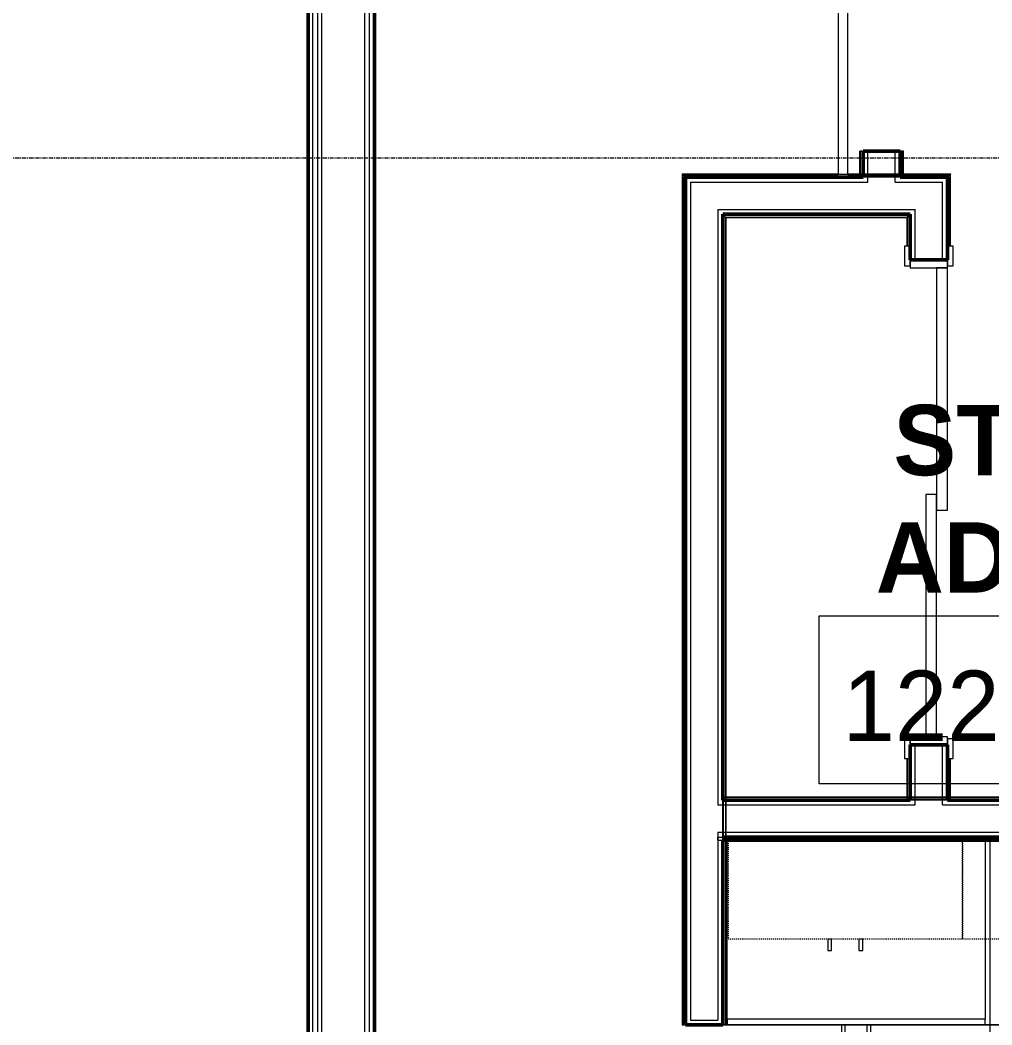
# Model space of a CAD drawing. Header units: inches. Extents: x -4218 to -1830, y 9756 to 12426.
# Drawn here: x -2755.8 to -2631.5, y 11424.4 to 11552.9 of the extents above; entities that cross this region are included whole.
import ezdxf

# ---------------------------------------------------------------- set-up
doc = ezdxf.new("R2010")
doc.units = ezdxf.units.IN
doc.header["$MEASUREMENT"] = 0
doc.linetypes.add('Dash', pattern=[0.25, 0.125, -0.125])
doc.linetypes.add('Grid Line 1_2_', pattern=[0.875, 0.5, -0.125, 0.125, -0.125])
for name, color, linetype, lineweight in [('0-1', 7, 'Continuous', 5), ('0-2', 252, 'Continuous', 9), ('A-AREA-IDEN', 2, 'Continuous', 9), ('A-DOOR-1', 7, 'Continuous', 9), ('A-DOOR-2', 50, 'Continuous', 20), ('A-DOOR-3', 250, 'Continuous', 50), ('A-DOOR-FRAM-1', 50, 'Continuous', 20), ('A-WALL-1', 250, 'Continuous', 50), ('A-WALL-2', 10, 'Continuous', 13), ('A-WALL-3', 253, 'Continuous', 9), ('A-WALL-4', 254, 'Continuous', 9), ('A-WALL-5', 252, 'Continuous', 9), ('A-WALL-6', 7, 'Continuous', 9), ('A-WALL-7', 90, 'Continuous', 9), ('A-WALL-8', 113, 'Continuous', 9), ('I-WALL-1', 250, 'Continuous', 50), ('I-WALL-4', 252, 'Continuous', 9), ('Q-CASE-1', 253, 'Continuous', 9), ('Q-CASE-2', 252, 'Continuous', 9), ('Q-CASE-3', 7, 'Continuous', 9), ('Q-CASE-5', 254, 'Continuous', 9), ('Q-CASE-6', 7, 'Dash', 9), ('Q-SPCQ-1', 7, 'Continuous', 9), ('Q-SPCQ-2', 253, 'Continuous', 9), ('Q-SPCQ-3', 252, 'Continuous', 9), ('Q-SPCQ-4', 254, 'Continuous', 9), ('S-GRID-1', 1, 'Grid Line 1_2_', 9)]:
    doc.layers.add(name, color=color, linetype=linetype, lineweight=lineweight)
doc.styles.add('Century Gothic', font='ufonts.com_century-gothic.ttf', dxfattribs={"height": 9})
doc.styles.add('Century Gothic_B', font='GOTHICB.TTF', dxfattribs={"height": 9})

# ---------------------------------------------------------------- blocks, each defined once
blk = doc.blocks.new('Basic Wall _ INT - W4BØF - _5_8 GYP - 2X4 WOOD_BATT_ - 5_8 GYP_ - ___-2701594-BACKGROUND - 1ST FLOOR')
at = {"layer": 'A-WALL-3'}
for p, q in [((-2643.22, 11576.24), (-2643.22, 11572.11)), ((-2642.87, 11576.53), (-2642.87, 11576.65)), ((-2642.87, 11576.44), (-2642.87, 11576.53)), ((-2642.87, 11576.38), (-2642.87, 11576.44)), ((-2642.87, 11575.64), (-2642.87, 11576.24)), ((-2642.87, 11572.11), (-2642.87, 11575.61)), ((-2643.18, 11572.11), (-2643.22, 11572.11)), ((-2643.1, 11572.11), (-2643.18, 11572.11)), ((-2642.81, 11572.11), (-2643.1, 11572.11)), ((-2642.87, 11533.08), (-2642.87, 11533.18)), ((-2643.1, 11532.77), (-2643.16, 11532.77)), ((-2642.81, 11532.77), (-2643.1, 11532.77)), ((-2642.87, 11532.99), (-2642.87, 11533.06)), ((-2642.87, 11532.92), (-2642.87, 11532.97))]:
    blk.add_line(p, q, dxfattribs=at)
at = {"layer": 'A-WALL-4'}
for p, q in [((-2643.22, 11572.11), (-2643.2, 11572.11)), ((-2643.08, 11572.11), (-2643.02, 11572.11)), ((-2643.02, 11572.11), (-2642.87, 11572.11)), ((-2642.87, 11572.11), (-2642.81, 11572.11)), ((-2643.22, 11532.77), (-2643.2, 11532.77)), ((-2643.08, 11532.77), (-2643.02, 11532.77)), ((-2643.02, 11532.77), (-2642.87, 11532.77)), ((-2642.87, 11532.77), (-2642.81, 11532.77))]:
    blk.add_line(p, q, dxfattribs=at)
at = {"layer": 'A-WALL-5'}
for p, q in [((-2643.2, 11623.24), (-2643.22, 11623.24)), ((-2643.22, 11623.24), (-2643.22, 11576.24)), ((-2643.02, 11623.24), (-2643.08, 11623.24)), ((-2642.87, 11623.24), (-2643.02, 11623.24)), ((-2642.81, 11623.24), (-2642.87, 11623.24)), ((-2642.87, 11576.65), (-2642.87, 11623.24)), ((-2643.1, 11575.62), (-2643.1, 11576.24)), ((-2643.1, 11572.11), (-2643.1, 11575.61)), ((-2642.81, 11576.53), (-2642.81, 11576.65)), ((-2642.81, 11576.44), (-2642.81, 11576.53)), ((-2642.81, 11576.38), (-2642.81, 11576.44)), ((-2642.81, 11575.64), (-2642.81, 11576.24)), ((-2642.81, 11572.11), (-2642.81, 11575.61)), ((-2643.2, 11536.11), (-2643.22, 11536.11)), ((-2643.22, 11536.11), (-2643.22, 11532.77)), ((-2643.02, 11536.11), (-2643.08, 11536.11)), ((-2642.87, 11536.11), (-2643.02, 11536.11)), ((-2642.81, 11536.11), (-2642.87, 11536.11)), ((-2642.87, 11533.18), (-2642.87, 11536.11)), ((-2642.81, 11533.08), (-2642.81, 11533.18)), ((-2643.18, 11532.77), (-2643.22, 11532.77)), ((-2643.16, 11532.77), (-2643.18, 11532.77)), ((-2642.81, 11532.99), (-2642.81, 11533.06)), ((-2642.81, 11532.92), (-2642.81, 11532.97))]:
    blk.add_line(p, q, dxfattribs=at)
at = {"layer": 'A-WALL-6'}
for p, q in [((-2643.22, 11623.24), (-2643.18, 11623.24)), ((-2643.18, 11623.24), (-2643.1, 11623.24)), ((-2643.1, 11576.24), (-2643.1, 11623.24)), ((-2643.1, 11623.24), (-2642.81, 11623.24)), ((-2642.81, 11576.65), (-2642.81, 11623.24)), ((-2643.22, 11536.11), (-2643.18, 11536.11)), ((-2643.18, 11536.11), (-2643.1, 11536.11)), ((-2643.1, 11532.77), (-2643.1, 11536.11)), ((-2643.1, 11536.11), (-2642.81, 11536.11)), ((-2642.81, 11533.18), (-2642.81, 11536.11))]:
    blk.add_line(p, q, dxfattribs=at)
blk = doc.blocks.new('Basic Wall _ INT - W4BØF - _5_8 GYP - 2X4 WOOD_BATT_ - 5_8 GYP_ - ___-2701595-BACKGROUND - 1ST FLOOR')
at = {"layer": 'A-WALL-3'}
for p, q in [((-2648.39, 11623.24), (-2648.1, 11623.24)), ((-2648.32, 11622.61), (-2648.32, 11623.24)), ((-2648.1, 11623.24), (-2648.02, 11623.24)), ((-2648.02, 11623.24), (-2647.97, 11623.24)), ((-2647.97, 11623.24), (-2647.97, 11622.61)), ((-2648.32, 11533.1), (-2648.32, 11533.18)), ((-2648.1, 11532.77), (-2648.39, 11532.77)), ((-2648.32, 11533), (-2648.32, 11533.06)), ((-2648.04, 11532.77), (-2648.1, 11532.77))]:
    blk.add_line(p, q, dxfattribs=at)
at = {"layer": 'A-WALL-4'}
for p, q in [((-2648.32, 11623.24), (-2648.39, 11623.24)), ((-2648.18, 11623.24), (-2648.32, 11623.24)), ((-2648.11, 11623.24), (-2648.17, 11623.24)), ((-2647.97, 11623.24), (-2648, 11623.24)), ((-2648.39, 11532.77), (-2648.32, 11532.77)), ((-2648.32, 11532.77), (-2648.18, 11532.77)), ((-2648.17, 11532.77), (-2648.11, 11532.77)), ((-2648, 11532.77), (-2647.97, 11532.77))]:
    blk.add_line(p, q, dxfattribs=at)
at = {"layer": 'A-WALL-5'}
for p, q in [((-2648.39, 11622.61), (-2648.39, 11623.24)), ((-2648.1, 11623.24), (-2648.1, 11622.61)), ((-2648.32, 11572.11), (-2648.32, 11622.61)), ((-2647.97, 11622.61), (-2647.97, 11572.11)), ((-2648.39, 11572.11), (-2648.32, 11572.11)), ((-2648.32, 11572.11), (-2648.18, 11572.11)), ((-2648.17, 11572.11), (-2648.11, 11572.11)), ((-2648, 11572.11), (-2647.97, 11572.11)), ((-2648.32, 11536.11), (-2648.39, 11536.11)), ((-2648.18, 11536.11), (-2648.32, 11536.11)), ((-2648.32, 11533.18), (-2648.32, 11536.11)), ((-2648.11, 11536.11), (-2648.17, 11536.11)), ((-2647.97, 11536.11), (-2648, 11536.11)), ((-2647.97, 11536.11), (-2647.97, 11532.77)), ((-2648.39, 11533.1), (-2648.39, 11533.18)), ((-2648.39, 11533), (-2648.39, 11533.06)), ((-2648.02, 11532.77), (-2648.04, 11532.77)), ((-2647.97, 11532.77), (-2648.02, 11532.77))]:
    blk.add_line(p, q, dxfattribs=at)
at = {"layer": 'A-WALL-6'}
for p, q in [((-2648.39, 11572.11), (-2648.39, 11622.61)), ((-2648.1, 11622.61), (-2648.1, 11572.11)), ((-2648.1, 11572.11), (-2648.39, 11572.11)), ((-2648.02, 11572.11), (-2648.1, 11572.11)), ((-2647.97, 11572.11), (-2648.02, 11572.11)), ((-2648.39, 11536.11), (-2648.1, 11536.11)), ((-2648.39, 11533.18), (-2648.39, 11536.11)), ((-2648.1, 11536.11), (-2648.1, 11532.77)), ((-2648.1, 11536.11), (-2648.02, 11536.11)), ((-2648.02, 11536.11), (-2647.97, 11536.11))]:
    blk.add_line(p, q, dxfattribs=at)
blk = doc.blocks.new('Basic Wall _ INT - W4BØF - _5_8 GYP - 2X4 WOOD_BATT_ - 5_8 GYP_ - ___-2701598-BACKGROUND - 1ST FLOOR')
at = {"layer": 'A-WALL-3'}
for p, q in [((-2641.93, 11528.02), (-2641.96, 11528)), ((-2642.29, 11527.67), (-2642.35, 11527.61)), ((-2642.14, 11527.81), (-2642.29, 11527.67)), ((-2642.07, 11527.88), (-2642.14, 11527.82)), ((-2641.93, 11523.93), (-2641.93, 11522.18)), ((-2641.93, 11460.18), (-2641.93, 11458.43)), ((-2642.29, 11453.41), (-2642.29, 11453.51)), ((-2642.06, 11453.11), (-2642.35, 11453.11)), ((-2642.29, 11453.32), (-2642.29, 11453.39)), ((-2642.29, 11453.26), (-2642.29, 11453.31)), ((-2642, 11453.11), (-2642.06, 11453.11))]:
    blk.add_line(p, q, dxfattribs=at)
at = {"layer": 'A-WALL-4'}
for p, q in [((-2642.35, 11453.11), (-2642.29, 11453.11)), ((-2642.29, 11453.11), (-2642.14, 11453.11)), ((-2642.14, 11453.11), (-2642.07, 11453.11)), ((-2641.96, 11453.11), (-2641.93, 11453.11))]:
    blk.add_line(p, q, dxfattribs=at)
at = {"layer": 'A-WALL-5'}
for p, q in [((-2641.93, 11528.02), (-2641.93, 11523.93)), ((-2642.29, 11523.93), (-2642.29, 11527.67)), ((-2642.29, 11453.53), (-2642.29, 11458.43)), ((-2641.93, 11458.43), (-2641.93, 11453.11)), ((-2642.35, 11453.41), (-2642.35, 11453.51)), ((-2642.35, 11453.32), (-2642.35, 11453.39)), ((-2642.35, 11453.26), (-2642.35, 11453.31)), ((-2641.98, 11453.11), (-2642, 11453.11)), ((-2641.93, 11453.11), (-2641.98, 11453.11))]:
    blk.add_line(p, q, dxfattribs=at)
at = {"layer": 'A-WALL-6'}
for p, q in [((-2642.35, 11523.93), (-2642.35, 11527.61)), ((-2642.06, 11527.89), (-2642.06, 11523.93)), ((-2642.35, 11453.53), (-2642.35, 11458.43)), ((-2642.06, 11458.43), (-2642.06, 11453.11))]:
    blk.add_line(p, q, dxfattribs=at)
at = {"layer": 'A-WALL-6', "flags": 128}
for points in [[(-2642.35, 11527.61), (-2642.23, 11527.72), (-2642.14, 11527.82), (-2642.08, 11527.87), (-2642.06, 11527.89)], [(-2642.06, 11527.89), (-2642.06, 11527.9), (-2642.05, 11527.9), (-2642.04, 11527.92), (-2642.02, 11527.94), (-2642, 11527.95), (-2641.98, 11527.98)]]:
    blk.add_lwpolyline(points, dxfattribs=at)
blk = doc.blocks.new('Basic Wall _ INT - W4BØF - _5_8 GYP - 2X4 WOOD_BATT_ - 5_8 GYP_ - ___-2701599-BACKGROUND - 1ST FLOOR')
at = {"layer": 'A-WALL-3'}
for p, q in [((-2636.77, 11533.18), (-2636.83, 11533.12)), ((-2637.16, 11532.79), (-2637.18, 11532.77)), ((-2636.98, 11532.97), (-2637.04, 11532.91)), ((-2636.83, 11533.12), (-2636.98, 11532.97)), ((-2637.18, 11460.18), (-2637.18, 11458.43)), ((-2636.83, 11453.41), (-2636.83, 11453.5)), ((-2637.06, 11453.11), (-2637.12, 11453.11)), ((-2636.77, 11453.11), (-2637.06, 11453.11)), ((-2636.83, 11453.32), (-2636.83, 11453.39)), ((-2636.83, 11453.26), (-2636.83, 11453.31))]:
    blk.add_line(p, q, dxfattribs=at)
at = {"layer": 'A-WALL-4'}
for p, q in [((-2637.18, 11453.11), (-2637.16, 11453.11)), ((-2637.04, 11453.11), (-2636.98, 11453.11)), ((-2636.98, 11453.11), (-2636.83, 11453.11)), ((-2636.83, 11453.11), (-2636.77, 11453.11))]:
    blk.add_line(p, q, dxfattribs=at)
at = {"layer": 'A-WALL-5'}
for p, q in [((-2637.18, 11532.77), (-2637.18, 11523.93)), ((-2636.83, 11523.93), (-2636.83, 11533.12)), ((-2637.18, 11458.43), (-2637.18, 11453.11)), ((-2636.83, 11453.53), (-2636.83, 11458.43)), ((-2636.77, 11453.41), (-2636.77, 11453.5)), ((-2637.14, 11453.11), (-2637.18, 11453.11)), ((-2637.12, 11453.11), (-2637.14, 11453.11)), ((-2636.77, 11453.32), (-2636.77, 11453.39)), ((-2636.77, 11453.26), (-2636.77, 11453.31))]:
    blk.add_line(p, q, dxfattribs=at)
at = {"layer": 'A-WALL-6'}
for p, q in [((-2636.77, 11523.93), (-2636.77, 11533.18)), ((-2637.06, 11523.93), (-2637.06, 11532.89)), ((-2637.06, 11453.11), (-2637.06, 11458.43)), ((-2636.77, 11453.53), (-2636.77, 11458.43))]:
    blk.add_line(p, q, dxfattribs=at)
at = {"layer": 'A-WALL-6', "flags": 128}
for points in [[(-2637.06, 11532.89), (-2637.04, 11532.91), (-2636.98, 11532.97), (-2636.89, 11533.06), (-2636.77, 11533.18)], [(-2637.14, 11532.81), (-2637.12, 11532.83), (-2637.1, 11532.85), (-2637.08, 11532.87), (-2637.07, 11532.88), (-2637.06, 11532.89), (-2637.06, 11532.89)]]:
    blk.add_lwpolyline(points, dxfattribs=at)
blk = doc.blocks.new('SLIDING - FLUSH - 5-0 x 6-8-3203585-BACKGROUND - 1ST FLOOR')
at = {"layer": 'A-DOOR-1'}
for p, q in [((-30.25, 3), (-32.75, 3)), ((-32.75, 3), (-32.75, 2.25)), ((-30.25, 2.25), (-30.25, 3)), ((30.25, 3), (30.25, 2.25)), ((32.75, 3), (30.25, 3)), ((32.75, 2.25), (32.75, 3)), ((-32.75, 2.25), (-30.25, 2.25)), ((30.25, 2.25), (32.75, 2.25)), ((-30.25, -2.5), (-32.75, -2.5)), ((-32.75, -2.5), (-32.75, -3.25)), ((-30.25, -3.25), (-30.25, -2.5)), ((32.75, -2.5), (30.25, -2.5)), ((30.25, -2.5), (30.25, -3.25)), ((32.75, -3.25), (32.75, -2.5)), ((-32.75, -3.25), (-30.25, -3.25)), ((30.25, -3.25), (32.75, -3.25))]:
    blk.add_line(p, q, dxfattribs=at)
at = {"layer": 'A-DOOR-2'}
for p, q in [((1, 2.25), (-30, 2.25)), ((-30, 2.25), (-30, 0.87)), ((1, 0.87), (1, 2.25)), ((-30, 0.87), (1, 0.87)), ((30, 0.87), (-1, 0.87)), ((-1, 0.87), (-1, -0.5)), ((30, -0.5), (30, 0.87)), ((-1, -0.5), (30, -0.5))]:
    blk.add_line(p, q, dxfattribs=at)
at = {"layer": 'A-DOOR-FRAM-1'}
for p, q in [((-30, 2.25), (-31, 2.25)), ((-31, 2.25), (-31, -2.5)), ((-30, -2.5), (-30, 2.25)), ((31, 2.25), (30, 2.25)), ((30, 2.25), (30, -2.5)), ((31, -2.5), (31, 2.25)), ((-31, -2.5), (-30, -2.5)), ((30, -2.5), (31, -2.5))]:
    blk.add_line(p, q, dxfattribs=at)
blk = doc.blocks.new('Basic Wall _ INT - W4BØF - _5_8 GYP - 2X4 WOOD_BATT_ - 5_8 GYP_ - ___-2701601-BACKGROUND - 1ST FLOOR')
at = {"layer": 'A-WALL-3'}
for p, q in [((-2665.93, 11453.24), (-2665.93, 11453.53)), ((-2665.93, 11453.18), (-2665.93, 11453.24)), ((-2665.71, 11453.47), (-2665.64, 11453.47)), ((-2665.61, 11453.47), (-2665.52, 11453.47)), ((-2642.34, 11453.47), (-2642.23, 11453.47)), ((-2642.22, 11453.47), (-2642.14, 11453.47)), ((-2642.13, 11453.47), (-2642.08, 11453.47)), ((-2637.18, 11453.11), (-2641.93, 11453.11)), ((-2641.9, 11453.47), (-2637.81, 11453.47)), ((-2637.78, 11453.47), (-2637.18, 11453.47)), ((-2637.04, 11453.47), (-2636.98, 11453.47)), ((-2636.98, 11453.47), (-2636.89, 11453.47)), ((-2636.88, 11453.47), (-2636.77, 11453.47))]:
    blk.add_line(p, q, dxfattribs=at)
at = {"layer": 'A-WALL-4'}
for p, q in [((-2665.93, 11453.53), (-2665.93, 11453.47)), ((-2665.93, 11453.47), (-2665.93, 11453.32)), ((-2665.93, 11453.32), (-2665.93, 11453.25)), ((-2665.93, 11453.14), (-2665.93, 11453.11))]:
    blk.add_line(p, q, dxfattribs=at)
at = {"layer": 'A-WALL-5'}
for p, q in [((-2665.71, 11453.53), (-2665.64, 11453.53)), ((-2665.61, 11453.53), (-2665.52, 11453.53)), ((-2642.34, 11453.53), (-2642.23, 11453.53)), ((-2642.22, 11453.53), (-2642.14, 11453.53)), ((-2642.13, 11453.53), (-2642.08, 11453.53)), ((-2641.9, 11453.53), (-2637.81, 11453.53)), ((-2637.77, 11453.53), (-2637.18, 11453.53)), ((-2637.04, 11453.53), (-2636.98, 11453.53)), ((-2636.98, 11453.53), (-2636.89, 11453.53)), ((-2636.88, 11453.53), (-2636.77, 11453.53)), ((-2665.93, 11453.16), (-2665.93, 11453.18)), ((-2665.93, 11453.11), (-2665.93, 11453.16)), ((-2641.93, 11453.11), (-2665.93, 11453.11)), ((-2665.52, 11453.47), (-2642.34, 11453.47)), ((-2637.81, 11453.24), (-2641.92, 11453.24)), ((-2637.18, 11453.24), (-2637.8, 11453.24)), ((-2517.37, 11453.11), (-2637.18, 11453.11)), ((-2636.77, 11453.47), (-2517.37, 11453.47))]:
    blk.add_line(p, q, dxfattribs=at)
at = {"layer": 'A-WALL-6'}
for p, q in [((-2665.52, 11453.53), (-2642.35, 11453.53)), ((-2636.77, 11453.53), (-2517.37, 11453.53)), ((-2641.93, 11453.24), (-2665.93, 11453.24)), ((-2517.37, 11453.24), (-2637.18, 11453.24))]:
    blk.add_line(p, q, dxfattribs=at)
blk = doc.blocks.new('Basic Wall _ INT - W4BØF - _5_8 GYP - 2X4 WOOD_BATT_ - 5_8 GYP_ - ___-2701600-BACKGROUND - 1ST FLOOR')
at = {"layer": 'A-WALL-3'}
for p, q in [((-2665.93, 11448.24), (-2664.65, 11448.24)), ((-2665.78, 11447.95), (-2665.73, 11447.95)), ((-2665.71, 11447.95), (-2665.64, 11447.95)), ((-2665.61, 11447.95), (-2665.52, 11447.95)), ((-2664.52, 11448.24), (-2631.76, 11448.24))]:
    blk.add_line(p, q, dxfattribs=at)
at = {"layer": 'A-WALL-4'}
for p, q in [((-2665.93, 11448.32), (-2665.93, 11448.36)), ((-2631.76, 11448.36), (-2665.93, 11448.36)), ((-2665.93, 11448.3), (-2665.93, 11448.32)), ((-2665.93, 11448.26), (-2665.93, 11448.3)), ((-2665.93, 11448.25), (-2665.93, 11448.26)), ((-2665.93, 11448.24), (-2665.93, 11448.25)), ((-2665.93, 11448.22), (-2665.93, 11448.24)), ((-2665.93, 11448.16), (-2665.93, 11448.22)), ((-2665.93, 11448.07), (-2665.93, 11448.16)), ((-2665.93, 11447.99), (-2665.93, 11448.07)), ((-2665.78, 11448.01), (-2665.73, 11448.01)), ((-2665.71, 11448.01), (-2665.64, 11448.01)), ((-2665.61, 11448.01), (-2665.52, 11448.01)), ((-2665.52, 11448.01), (-2661.97, 11448.01)), ((-2661.95, 11448.01), (-2631.76, 11448.01))]:
    blk.add_line(p, q, dxfattribs=at)
at = {"layer": 'A-WALL-5'}
for p, q in [((-2665.52, 11447.95), (-2661.27, 11447.95)), ((-2661.24, 11447.95), (-2631.76, 11447.95))]:
    blk.add_line(p, q, dxfattribs=at)
at = {"layer": 'A-WALL-7'}
for p, q in [((-2665.93, 11448.36), (-2665.93, 11448.34)), ((-2665.93, 11448.22), (-2665.93, 11448.16)), ((-2665.93, 11448.16), (-2665.93, 11448.01))]:
    blk.add_line(p, q, dxfattribs=at)
blk = doc.blocks.new('Basic Wall _ INT - W4BØF - _5_8 GYP - 2X4 WOOD_BATT_ - 5_8 GYP_ - ___-2701602-BACKGROUND - 1ST FLOOR')
at = {"layer": 'A-WALL-3'}
for p, q in [((-2665.91, 11528), (-2665.93, 11528.02)), ((-2665.73, 11527.82), (-2665.79, 11527.88)), ((-2665.58, 11527.67), (-2665.73, 11527.81)), ((-2665.52, 11527.61), (-2665.58, 11527.67)), ((-2665.58, 11453.53), (-2665.58, 11453.41)), ((-2665.93, 11448.36), (-2665.93, 11453.11)), ((-2665.58, 11453.41), (-2665.58, 11453.32)), ((-2665.58, 11453.32), (-2665.58, 11453.26)), ((-2665.58, 11453.11), (-2665.58, 11452.5)), ((-2665.58, 11452.49), (-2665.58, 11449.04)), ((-2665.81, 11447.99), (-2665.81, 11448.35)), ((-2665.58, 11448.99), (-2665.58, 11448.37)), ((-2665.93, 11424.86), (-2665.93, 11447.99)), ((-2665.58, 11447.95), (-2665.58, 11424.86)), ((-2665.89, 11424.36), (-2665.93, 11424.36)), ((-2665.81, 11424.36), (-2665.89, 11424.36)), ((-2665.81, 11424.4), (-2665.81, 11424.86)), ((-2665.52, 11424.36), (-2665.81, 11424.36)), ((-2665.52, 11424.86), (-2665.52, 11424.36))]:
    blk.add_line(p, q, dxfattribs=at)
at = {"layer": 'A-WALL-4'}
for p, q in [((-2665.93, 11447.99), (-2665.93, 11448.36)), ((-2665.58, 11448.22), (-2665.58, 11448.16)), ((-2665.58, 11448.16), (-2665.58, 11448.07)), ((-2665.58, 11448.07), (-2665.58, 11447.99)), ((-2665.52, 11448.22), (-2665.52, 11448.16)), ((-2665.52, 11448.16), (-2665.52, 11448.07)), ((-2665.52, 11448.07), (-2665.52, 11447.99)), ((-2665.93, 11424.36), (-2665.93, 11424.86)), ((-2665.93, 11424.36), (-2665.91, 11424.36)), ((-2665.79, 11424.36), (-2665.73, 11424.36)), ((-2665.73, 11424.36), (-2665.58, 11424.36)), ((-2665.58, 11424.86), (-2665.58, 11424.36)), ((-2665.58, 11424.36), (-2665.52, 11424.36))]:
    blk.add_line(p, q, dxfattribs=at)
at = {"layer": 'A-WALL-5'}
for p, q in [((-2665.93, 11453.11), (-2665.93, 11528.02)), ((-2665.58, 11527.67), (-2665.58, 11453.53)), ((-2665.52, 11453.53), (-2665.52, 11453.41)), ((-2665.81, 11452.49), (-2665.81, 11453.11)), ((-2665.81, 11449.01), (-2665.81, 11452.49)), ((-2665.52, 11453.41), (-2665.52, 11453.32)), ((-2665.52, 11453.32), (-2665.52, 11453.26)), ((-2665.52, 11453.11), (-2665.52, 11452.5)), ((-2665.52, 11452.49), (-2665.52, 11449.05)), ((-2665.81, 11448.36), (-2665.81, 11448.99)), ((-2665.52, 11449.04), (-2665.52, 11448.37)), ((-2665.81, 11424.86), (-2665.81, 11447.99)), ((-2665.52, 11447.99), (-2665.52, 11424.86))]:
    blk.add_line(p, q, dxfattribs=at)
at = {"layer": 'A-WALL-6'}
for p, q in [((-2665.81, 11453.11), (-2665.81, 11527.89)), ((-2665.52, 11527.61), (-2665.52, 11453.53))]:
    blk.add_line(p, q, dxfattribs=at)
at = {"layer": 'A-WALL-6', "flags": 128}
for points in [[(-2665.89, 11527.98), (-2665.87, 11527.95), (-2665.85, 11527.94), (-2665.83, 11527.92), (-2665.82, 11527.9), (-2665.81, 11527.9), (-2665.81, 11527.89)], [(-2665.81, 11527.89), (-2665.79, 11527.87), (-2665.73, 11527.82), (-2665.64, 11527.72), (-2665.52, 11527.61)]]:
    blk.add_lwpolyline(points, dxfattribs=at)
blk = doc.blocks.new('Basic Wall _ INT - W4BØF - _5_8 GYP - 2X4 WOOD_BATT_ - 5_8 GYP_ - ___-2701603-BACKGROUND - 1ST FLOOR')
at = {"layer": 'A-WALL-3'}
for p, q in [((-2671.04, 11533.12), (-2671.1, 11533.18)), ((-2670.89, 11532.97), (-2671.04, 11533.12)), ((-2670.82, 11532.91), (-2670.89, 11532.97)), ((-2670.68, 11532.77), (-2670.71, 11532.79))]:
    blk.add_line(p, q, dxfattribs=at)
at = {"layer": 'A-WALL-5'}
for p, q in [((-2671.04, 11533.12), (-2671.04, 11424.36)), ((-2670.68, 11424.36), (-2670.68, 11532.77)), ((-2671.1, 11424.36), (-2671.04, 11424.36)), ((-2671.04, 11424.36), (-2670.89, 11424.36)), ((-2670.89, 11424.36), (-2670.82, 11424.36)), ((-2670.71, 11424.36), (-2670.68, 11424.36))]:
    blk.add_line(p, q, dxfattribs=at)
at = {"layer": 'A-WALL-6'}
for p, q in [((-2671.1, 11533.18), (-2671.1, 11424.36)), ((-2670.81, 11532.89), (-2670.81, 11424.36)), ((-2670.81, 11424.36), (-2671.1, 11424.36)), ((-2670.73, 11424.36), (-2670.81, 11424.36)), ((-2670.68, 11424.36), (-2670.73, 11424.36))]:
    blk.add_line(p, q, dxfattribs=at)
at = {"layer": 'A-WALL-6', "flags": 128}
for points in [[(-2671.1, 11533.18), (-2670.98, 11533.06), (-2670.89, 11532.97), (-2670.83, 11532.91), (-2670.81, 11532.89)], [(-2670.81, 11532.89), (-2670.81, 11532.89), (-2670.8, 11532.88), (-2670.79, 11532.87), (-2670.77, 11532.85), (-2670.75, 11532.83), (-2670.73, 11532.81)]]:
    blk.add_lwpolyline(points, dxfattribs=at)
blk = doc.blocks.new('Basic Wall _ INT - W4BØF - _5_8 GYP - 2X4 WOOD_BATT_ - 5_8 GYP_ - ___-2701604-BACKGROUND - 1ST FLOOR')
at = {"layer": 'A-WALL-3'}
for p, q in [((-2671.1, 11533.18), (-2671.04, 11533.12)), ((-2636.83, 11533.12), (-2636.77, 11533.18)), ((-2671.04, 11533.12), (-2670.89, 11532.97)), ((-2670.89, 11532.97), (-2670.82, 11532.91)), ((-2670.71, 11532.79), (-2670.68, 11532.77)), ((-2648.37, 11533.12), (-2648.27, 11533.12)), ((-2648.26, 11533.12), (-2648.17, 11533.12)), ((-2648.17, 11533.12), (-2648.12, 11533.12)), ((-2647.97, 11533.12), (-2643.22, 11533.12)), ((-2643.22, 11532.77), (-2647.97, 11532.77)), ((-2643.07, 11533.12), (-2643.02, 11533.12)), ((-2643.01, 11533.12), (-2642.93, 11533.12)), ((-2642.92, 11533.12), (-2642.81, 11533.12)), ((-2637.18, 11532.77), (-2637.16, 11532.79)), ((-2637.04, 11532.91), (-2636.98, 11532.97)), ((-2636.98, 11532.97), (-2636.83, 11533.12))]:
    blk.add_line(p, q, dxfattribs=at)
at = {"layer": 'A-WALL-5'}
for p, q in [((-2648.37, 11533.18), (-2648.27, 11533.18)), ((-2648.26, 11533.18), (-2648.17, 11533.18)), ((-2648.17, 11533.18), (-2648.12, 11533.18)), ((-2647.97, 11533.18), (-2643.22, 11533.18)), ((-2643.07, 11533.18), (-2643.02, 11533.18)), ((-2643.01, 11533.18), (-2642.93, 11533.18)), ((-2642.91, 11533.18), (-2642.81, 11533.18)), ((-2671.04, 11533.12), (-2651.17, 11533.12)), ((-2647.97, 11532.77), (-2670.68, 11532.77)), ((-2649.92, 11533.12), (-2648.39, 11533.12)), ((-2643.25, 11532.89), (-2647.95, 11532.89)), ((-2637.18, 11532.77), (-2643.22, 11532.77)), ((-2642.81, 11533.12), (-2636.83, 11533.12))]:
    blk.add_line(p, q, dxfattribs=at)
at = {"layer": 'A-WALL-6'}
for p, q in [((-2671.1, 11533.18), (-2651.17, 11533.18)), ((-2649.92, 11533.18), (-2648.39, 11533.18)), ((-2642.81, 11533.18), (-2636.77, 11533.18)), ((-2647.97, 11532.89), (-2670.81, 11532.89)), ((-2637.06, 11532.89), (-2643.22, 11532.89))]:
    blk.add_line(p, q, dxfattribs=at)
at = {"layer": 'A-WALL-6', "flags": 128}
for points in [[(-2670.81, 11532.89), (-2670.83, 11532.91), (-2670.89, 11532.97), (-2670.98, 11533.06), (-2671.1, 11533.18)], [(-2636.77, 11533.18), (-2636.89, 11533.06), (-2636.98, 11532.97), (-2637.04, 11532.91), (-2637.06, 11532.89)], [(-2670.73, 11532.81), (-2670.75, 11532.83), (-2670.77, 11532.85), (-2670.79, 11532.87), (-2670.8, 11532.88), (-2670.81, 11532.89), (-2670.81, 11532.89)], [(-2637.06, 11532.89), (-2637.06, 11532.89), (-2637.07, 11532.88), (-2637.08, 11532.87), (-2637.1, 11532.85), (-2637.12, 11532.83), (-2637.14, 11532.81)]]:
    blk.add_lwpolyline(points, dxfattribs=at)
blk = doc.blocks.new('Basic Wall _ INT - W4BØF - _5_8 GYP - 2X4 WOOD_BATT_ - 5_8 GYP_ - ___-2701605-BACKGROUND - 1ST FLOOR')
at = {"layer": 'A-WALL-3'}
for p, q in [((-2665.93, 11528.02), (-2665.91, 11528)), ((-2641.96, 11528), (-2641.93, 11528.02)), ((-2665.79, 11527.88), (-2665.73, 11527.82)), ((-2665.73, 11527.81), (-2665.58, 11527.67)), ((-2665.58, 11527.67), (-2665.52, 11527.61)), ((-2642.35, 11527.61), (-2642.29, 11527.67)), ((-2642.29, 11527.67), (-2642.14, 11527.81)), ((-2642.14, 11527.82), (-2642.07, 11527.88))]:
    blk.add_line(p, q, dxfattribs=at)
at = {"layer": 'A-WALL-5'}
for p, q in [((-2641.93, 11528.02), (-2665.93, 11528.02)), ((-2665.58, 11527.67), (-2642.29, 11527.67))]:
    blk.add_line(p, q, dxfattribs=at)
at = {"layer": 'A-WALL-6'}
for p, q in [((-2665.81, 11527.89), (-2642.06, 11527.89)), ((-2665.52, 11527.61), (-2642.35, 11527.61))]:
    blk.add_line(p, q, dxfattribs=at)
at = {"layer": 'A-WALL-6', "flags": 128}
for points in [[(-2665.81, 11527.89), (-2665.81, 11527.9), (-2665.82, 11527.9), (-2665.83, 11527.92), (-2665.85, 11527.94), (-2665.87, 11527.95), (-2665.89, 11527.98)], [(-2665.52, 11527.61), (-2665.64, 11527.72), (-2665.73, 11527.82), (-2665.79, 11527.87), (-2665.81, 11527.89)], [(-2642.06, 11527.89), (-2642.08, 11527.87), (-2642.14, 11527.82), (-2642.23, 11527.72), (-2642.35, 11527.61)], [(-2641.98, 11527.98), (-2642, 11527.95), (-2642.02, 11527.94), (-2642.04, 11527.92), (-2642.05, 11527.9), (-2642.06, 11527.9), (-2642.06, 11527.89)]]:
    blk.add_lwpolyline(points, dxfattribs=at)
blk = doc.blocks.new('BARN - FLUSH - 3-0 x 7-0 BARN DOOR-2961666-BACKGROUND - 1ST FLOOR')
at = {"layer": 'A-DOOR-1'}
for p, q in [((21, -4.32), (-60, -4.32)), ((-60, -4.95), (-60, -4.32)), ((-60, -5.57), (-60, -4.95)), ((-52, -4.07), (-26, -4.07)), ((21, -4.32), (21, -4.95)), ((21, -4.95), (21, -5.57)), ((-60, -5.57), (21, -5.57)), ((-54.5, -5.67), (-56, -5.67)), ((-56, -5.67), (-56, -6)), ((-54.5, -6), (-56, -6)), ((-54.5, -6), (-54.5, -5.67)), ((-23.5, -6), (-23.5, -5.67)), ((-22, -5.67), (-23.5, -5.67)), ((-22, -6), (-23.5, -6)), ((-22, -5.67), (-22, -6))]:
    blk.add_line(p, q, dxfattribs=at)
at = {"layer": 'A-DOOR-3'}
for p, q in [((-52, -4.07), (-57, -4.07)), ((-57, -4.07), (-57, -4.32)), ((-52, -4.33), (-52, -4.07)), ((-21, -4.07), (-26, -4.07)), ((-26, -4.07), (-26, -4.32)), ((-21, -4.32), (-21, -4.07)), ((-57, -5.57), (-57, -5.82)), ((-57, -5.82), (-56, -5.82)), ((-54.5, -5.82), (-23.5, -5.82)), ((-22, -5.82), (-21, -5.82)), ((-21, -5.82), (-21, -5.57))]:
    blk.add_line(p, q, dxfattribs=at)
blk = doc.blocks.new('Base Cabinet 3 Drawer 230 - Base Cabinet 3 Drawer 230 33_-V45-BACKGROUND - 1ST FLOOR')
at = {"layer": 'Q-CASE-1'}
for p, q in [((-15.76, -0.05), (-15.76, 0)), ((-15.76, -0.38), (-15.76, -0.05)), ((17.24, 0), (17.24, -0.38)), ((-1.14, -24), (-0.64, -24)), ((2.61, -24), (2.11, -24))]:
    blk.add_line(p, q, dxfattribs=at)
at = {"layer": 'Q-CASE-2'}
for p, q in [((-15.76, -23.25), (-15.76, -0.38)), ((17.24, -0.38), (17.24, -2.96)), ((17.24, -3.01), (17.24, -23.25)), ((-15.76, -23.25), (-15.76, -24)), ((17.24, -23.25), (-15.76, -23.25)), ((-15.76, -24), (17.24, -24)), ((-1.14, -24), (-0.64, -24)), ((2.61, -24), (2.11, -24)), ((17.24, -24), (17.24, -23.25))]:
    blk.add_line(p, q, dxfattribs=at)
at = {"layer": 'Q-CASE-3'}
for p, q in [((-1.14, -24), (-1.14, -25.5)), ((-0.64, -25), (-0.64, -24)), ((2.11, -24), (2.11, -25)), ((2.61, -25.5), (2.61, -24)), ((-1.14, -25.5), (2.61, -25.5)), ((2.11, -25), (-0.64, -25))]:
    blk.add_line(p, q, dxfattribs=at)
at = {"layer": 'Q-CASE-5'}
for p, q in [((-15.76, 0), (17.24, 0)), ((-1.14, -24), (-0.64, -24)), ((2.61, -24), (2.11, -24))]:
    blk.add_line(p, q, dxfattribs=at)
blk = doc.blocks.new('300 Series Wall Hung Cabinet_302 - 30_ X 27_-2569782-BACKGROUND - 1ST FLOOR')
at = {"layer": 'Q-CASE-3'}
for p, q in [((-2.25, -15.38), (-1.76, -15.38)), ((-2.25, -15.38), (-2.25, -16.87)), ((-1.76, -16.87), (-1.76, -15.38)), ((1.75, -15.38), (2.24, -15.38)), ((1.75, -15.38), (1.75, -16.87)), ((2.24, -16.87), (2.24, -15.38)), ((-2.25, -16.87), (-1.76, -16.87)), ((1.75, -16.87), (2.24, -16.87))]:
    blk.add_line(p, q, dxfattribs=at)
at = {"layer": 'Q-CASE-6'}
for p, q in [((15, -2.38), (-15, -2.38)), ((-15, -2.38), (-15, -15.38)), ((15, -15.38), (15, -2.38)), ((-15, -15.38), (15, -15.38))]:
    blk.add_line(p, q, dxfattribs=at)
blk = doc.blocks.new('CTR - 1st Phase - Unit Layouts_rvt-1-BACKGROUND - 1ST FLOOR')
at = {"layer": 'A-WALL-1'}
for p, q in [((-2647.97, 11536.11), (-2647.97, 11532.77)), ((-2643.22, 11536.11), (-2647.97, 11536.11)), ((-2643.22, 11532.77), (-2643.22, 11536.11)), ((-2670.06, 11532.77), (-2670.68, 11532.77)), ((-2670.68, 11532.77), (-2670.68, 11424.36)), ((-2665.93, 11532.77), (-2670.06, 11532.77)), ((-2647.97, 11532.77), (-2665.93, 11532.77)), ((-2641.93, 11532.77), (-2643.22, 11532.77)), ((-2637.81, 11532.77), (-2641.93, 11532.77)), ((-2637.18, 11532.77), (-2637.81, 11532.77)), ((-2637.18, 11522.18), (-2637.18, 11532.77)), ((-2665.93, 11453.11), (-2665.93, 11528.02)), ((-2665.93, 11528.02), (-2641.93, 11528.02)), ((-2641.93, 11528.02), (-2641.93, 11522.18)), ((-2641.93, 11522.18), (-2637.18, 11522.18)), ((-2641.93, 11460.18), (-2641.93, 11453.11)), ((-2637.18, 11460.18), (-2641.93, 11460.18)), ((-2637.18, 11453.11), (-2637.18, 11460.18)), ((-2641.93, 11453.11), (-2665.93, 11453.11)), ((-2516, 11453.11), (-2637.18, 11453.11)), ((-2665.93, 11448.36), (-2542.25, 11448.36)), ((-2542.25, 11448.36), (-2665.93, 11448.36)), ((-2665.93, 11424.36), (-2665.93, 11447.99)), ((-2665.93, 11447.99), (-2542.25, 11447.99)), ((-2670.68, 11424.36), (-2670.06, 11424.36)), ((-2670.06, 11424.36), (-2666.56, 11424.36)), ((-2666.56, 11424.36), (-2665.93, 11424.36))]:
    blk.add_line(p, q, dxfattribs=at)
at = {"layer": 'A-WALL-2'}
for p, q in [((-2647.35, 11532.77), (-2647.35, 11536.11)), ((-2643.85, 11532.77), (-2643.85, 11536.11)), ((-2670.06, 11532.14), (-2670.06, 11424.99)), ((-2670.06, 11532.14), (-2666.56, 11532.14)), ((-2666.56, 11532.14), (-2665.93, 11532.14)), ((-2665.93, 11532.14), (-2647.35, 11532.14)), ((-2647.35, 11532.14), (-2647.35, 11532.77)), ((-2643.85, 11532.14), (-2643.85, 11532.77)), ((-2643.85, 11532.14), (-2641.93, 11532.14)), ((-2641.93, 11532.14), (-2641.31, 11532.14)), ((-2641.31, 11532.14), (-2637.81, 11532.14)), ((-2637.81, 11522.18), (-2637.81, 11532.14)), ((-2666.56, 11528.64), (-2666.56, 11452.49)), ((-2666.56, 11528.64), (-2665.93, 11528.64)), ((-2665.93, 11528.64), (-2641.93, 11528.64)), ((-2641.93, 11528.64), (-2641.31, 11528.64)), ((-2641.31, 11522.18), (-2641.31, 11528.64)), ((-2641.31, 11453.11), (-2641.31, 11460.18)), ((-2637.81, 11453.11), (-2637.81, 11460.18)), ((-2666.56, 11452.49), (-2665.93, 11452.49)), ((-2665.93, 11452.49), (-2641.31, 11452.49)), ((-2641.31, 11452.49), (-2641.31, 11453.11)), ((-2637.81, 11452.49), (-2637.81, 11453.11)), ((-2637.81, 11452.49), (-2516.62, 11452.49)), ((-2666.56, 11448.99), (-2665.93, 11448.99)), ((-2666.56, 11448.99), (-2666.56, 11448.36)), ((-2666.56, 11448.36), (-2666.56, 11447.99)), ((-2666.56, 11448.36), (-2665.93, 11448.36)), ((-2666.56, 11447.99), (-2666.56, 11448.36)), ((-2665.93, 11448.99), (-2516.62, 11448.99)), ((-2666.56, 11447.99), (-2666.56, 11424.99)), ((-2666.56, 11447.99), (-2665.93, 11447.99)), ((-2670.06, 11424.99), (-2666.56, 11424.99))]:
    blk.add_line(p, q, dxfattribs=at)
at = {"layer": 'A-WALL-3'}
for p, q in [((-2647.97, 11536.11), (-2647.97, 11533.18)), ((-2643.22, 11533.18), (-2643.22, 11536.11)), ((-2670.68, 11532.77), (-2665.93, 11532.77)), ((-2670.68, 11532.77), (-2670.68, 11424.36)), ((-2648.39, 11532.77), (-2665.93, 11532.77)), ((-2641.93, 11532.77), (-2642.81, 11532.77)), ((-2641.93, 11532.77), (-2637.18, 11532.77)), ((-2637.18, 11523.93), (-2637.18, 11532.77)), ((-2665.93, 11453.53), (-2665.93, 11528.02)), ((-2665.93, 11528.02), (-2641.93, 11528.02)), ((-2641.93, 11528.02), (-2641.93, 11523.93)), ((-2637.18, 11522.18), (-2641.93, 11522.18)), ((-2641.93, 11460.18), (-2637.18, 11460.18)), ((-2641.93, 11458.43), (-2641.93, 11453.53)), ((-2637.18, 11453.53), (-2637.18, 11458.43)), ((-2642.35, 11453.11), (-2665.52, 11453.11)), ((-2517.37, 11453.11), (-2636.77, 11453.11)), ((-2665.93, 11447.99), (-2665.93, 11448.36)), ((-2542.25, 11448.36), (-2665.93, 11448.36))]:
    blk.add_line(p, q, dxfattribs=at)
at = {"layer": 'A-WALL-4'}
for p, q in [((-2647.97, 11533.18), (-2647.97, 11533.1)), ((-2643.22, 11533.09), (-2643.22, 11533.18)), ((-2648.12, 11532.77), (-2648.39, 11532.77)), ((-2647.97, 11533.06), (-2647.97, 11533)), ((-2643.22, 11532.99), (-2643.22, 11533.06)), ((-2643.22, 11532.92), (-2643.22, 11532.97)), ((-2642.81, 11532.77), (-2643.08, 11532.77)), ((-2641.93, 11523.93), (-2641.93, 11522.18)), ((-2641.93, 11460.18), (-2641.93, 11458.43)), ((-2637.18, 11458.43), (-2637.18, 11460.18)), ((-2665.93, 11453.26), (-2665.93, 11453.53)), ((-2641.93, 11453.51), (-2641.93, 11453.41)), ((-2637.18, 11453.41), (-2637.18, 11453.51)), ((-2665.64, 11453.11), (-2665.71, 11453.11)), ((-2665.52, 11453.11), (-2665.61, 11453.11)), ((-2642.08, 11453.11), (-2642.35, 11453.11)), ((-2641.93, 11453.39), (-2641.93, 11453.32)), ((-2641.93, 11453.31), (-2641.93, 11453.26)), ((-2637.18, 11453.32), (-2637.18, 11453.39)), ((-2637.18, 11453.26), (-2637.18, 11453.31)), ((-2636.77, 11453.11), (-2637.04, 11453.11)), ((-2665.52, 11448.36), (-2631.76, 11448.36)), ((-2665.93, 11424.86), (-2665.93, 11447.95)), ((-2665.93, 11424.36), (-2665.93, 11424.86))]:
    blk.add_line(p, q, dxfattribs=at)
at = {"layer": 'A-WALL-5'}
for p, q in [((-2647.97, 11536.11), (-2643.22, 11536.11)), ((-2665.93, 11447.99), (-2542.25, 11447.99)), ((-2665.93, 11424.36), (-2670.68, 11424.36))]:
    blk.add_line(p, q, dxfattribs=at)
at = {"layer": 'A-WALL-7'}
for p, q in [((-2665.78, 11448.36), (-2665.73, 11448.36)), ((-2665.71, 11448.36), (-2665.64, 11448.36)), ((-2665.61, 11448.36), (-2665.52, 11448.36)), ((-2665.93, 11447.99), (-2665.93, 11448.22))]:
    blk.add_line(p, q, dxfattribs=at)
at = {"layer": 'A-WALL-8'}
for p, q in [((-2542.25, 11448.36), (-2665.93, 11448.36)), ((-2665.93, 11448.36), (-2665.93, 11447.99)), ((-2665.93, 11447.99), (-2665.93, 11448.36)), ((-2665.93, 11448.36), (-2542.25, 11448.36)), ((-2665.93, 11447.99), (-2665.93, 11424.36)), ((-2665.93, 11424.36), (-2665.93, 11447.99)), ((-2665.93, 11424.36), (-2606.5, 11424.36)), ((-2606.5, 11424.36), (-2665.93, 11424.36))]:
    blk.add_line(p, q, dxfattribs=at)
at = {"layer": 'Q-SPCQ-1'}
blk.add_line((-2631.76, 11424.36), (-2631.76, 11421.69), dxfattribs=at)
at = {"layer": 'Q-SPCQ-2'}
blk.add_line((-2631.76, 11448.36), (-2631.76, 11447.99), dxfattribs=at)
at = {"layer": 'Q-SPCQ-3'}
for p, q in [((-2631.76, 11447.99), (-2631.76, 11445.35)), ((-2631.76, 11445.3), (-2631.76, 11424.36))]:
    blk.add_line(p, q, dxfattribs=at)
at = {"layer": 'Q-SPCQ-4'}
blk.add_line((-2607.76, 11448.36), (-2631.76, 11448.36), dxfattribs=at)
at = {"layer": '0-2'}
for name, p in [('Basic Wall _ INT - W4BØF - _5_8 GYP - 2X4 WOOD_BATT_ - 5_8 GYP_ - ___-2701595-BACKGROUND - 1ST FLOOR', (0, 0)), ('Basic Wall _ INT - W4BØF - _5_8 GYP - 2X4 WOOD_BATT_ - 5_8 GYP_ - ___-2701594-BACKGROUND - 1ST FLOOR', (0, 0)), ('Basic Wall _ INT - W4BØF - _5_8 GYP - 2X4 WOOD_BATT_ - 5_8 GYP_ - ___-2701603-BACKGROUND - 1ST FLOOR', (0, 0)), ('Basic Wall _ INT - W4BØF - _5_8 GYP - 2X4 WOOD_BATT_ - 5_8 GYP_ - ___-2701604-BACKGROUND - 1ST FLOOR', (0, 0)), ('Basic Wall _ INT - W4BØF - _5_8 GYP - 2X4 WOOD_BATT_ - 5_8 GYP_ - ___-2701599-BACKGROUND - 1ST FLOOR', (0, 0)), ('Basic Wall _ INT - W4BØF - _5_8 GYP - 2X4 WOOD_BATT_ - 5_8 GYP_ - ___-2701602-BACKGROUND - 1ST FLOOR', (0, 0)), ('Basic Wall _ INT - W4BØF - _5_8 GYP - 2X4 WOOD_BATT_ - 5_8 GYP_ - ___-2701605-BACKGROUND - 1ST FLOOR', (0, 0)), ('Basic Wall _ INT - W4BØF - _5_8 GYP - 2X4 WOOD_BATT_ - 5_8 GYP_ - ___-2701598-BACKGROUND - 1ST FLOOR', (0, 0)), ('Basic Wall _ INT - W4BØF - _5_8 GYP - 2X4 WOOD_BATT_ - 5_8 GYP_ - ___-2701601-BACKGROUND - 1ST FLOOR', (0, 0)), ('Basic Wall _ INT - W4BØF - _5_8 GYP - 2X4 WOOD_BATT_ - 5_8 GYP_ - ___-2701600-BACKGROUND - 1ST FLOOR', (0, 0)), ('Base Cabinet 3 Drawer 230 - Base Cabinet 3 Drawer 230 33_-V45-BACKGROUND - 1ST FLOOR', (-2649.61, 11448.36)), ('300 Series Wall Hung Cabinet_302 - 30_ X 27_-2569782-BACKGROUND - 1ST FLOOR', (-2650.25, 11450.74)), ('300 Series Wall Hung Cabinet_302 - 30_ X 27_-2569782-BACKGROUND - 1ST FLOOR', (-2620.25, 11450.74))]:
    blk.add_blockref(name, p, dxfattribs=at)
for name, p, rotation in [('BARN - FLUSH - 3-0 x 7-0 BARN DOOR-2961666-BACKGROUND - 1ST FLOOR', (-2645.6, 11554.11), 270.0000000000055), ('SLIDING - FLUSH - 5-0 x 6-8-3203585-BACKGROUND - 1ST FLOOR', (-2639.43, 11491.18), 270.0000000000118)]:
    blk.add_blockref(name, p, dxfattribs=dict(at, rotation=rotation))
blk = doc.blocks.new('CTR - 1st Phase - Common Walls_rvt-1-BACKGROUND - 1ST FLOOR')
at = {"layer": 'A-WALL-2'}
for p, q in [((-2718.35, 11285.29), (-2718.35, 11622.61)), ((-2717.72, 11285.29), (-2717.72, 11622.61)), ((-2717.22, 11285.29), (-2717.22, 11622.61)), ((-2711.72, 11285.29), (-2711.72, 11622.61)), ((-2711.1, 11285.29), (-2711.1, 11622.61))]:
    blk.add_line(p, q, dxfattribs=at)
at = {"layer": 'I-WALL-1'}
for p, q in [((-2718.97, 11622.61), (-2718.97, 11285.29)), ((-2710.47, 11285.29), (-2710.47, 11622.61))]:
    blk.add_line(p, q, dxfattribs=at)
at = {"layer": 'I-WALL-4'}
for p, q in [((-2718.97, 11622.61), (-2718.97, 11318.6)), ((-2710.47, 11285.29), (-2710.47, 11622.61))]:
    blk.add_line(p, q, dxfattribs=at)

msp = doc.modelspace()

# ---------------------------------------------------------------- linework, layer by layer
at = {"layer": 'A-AREA-IDEN', "flags": 128}
msp.add_lwpolyline([(-2653.59, 11476.67), (-2569.09, 11476.67), (-2569.09, 11455.18), (-2653.59, 11455.18)], close=True, dxfattribs=at)
at = {"layer": 'S-GRID-1'}
msp.add_line((-1830.2, 11535.19), (-4168.71, 11535.19), dxfattribs=at)

# ---------------------------------------------------------------- block references
at = {"layer": '0-1'}
for name in ['CTR - 1st Phase - Unit Layouts_rvt-1-BACKGROUND - 1ST FLOOR', 'CTR - 1st Phase - Common Walls_rvt-1-BACKGROUND - 1ST FLOOR']:
    msp.add_blockref(name, (0, 0), dxfattribs=at)

# ---------------------------------------------------------------- texts
at = {"layer": 'A-AREA-IDEN', "char_height": 9, "attachment_point": 1}
for s, insert, width, style in [('STUDIO A -', (-2644.09, 11503.65), 79.083, 'Century Gothic_B'), ('ADA TYPE B', (-2646.34, 11488.65), 84.537, 'Century Gothic_B'), ('122 - (469 SF)', (-2650.59, 11469.67), 94.839, 'Century Gothic')]:
    msp.add_mtext(s, dxfattribs=dict(at, insert=insert, width=width, style=style))

doc.saveas('drawing.dxf')
